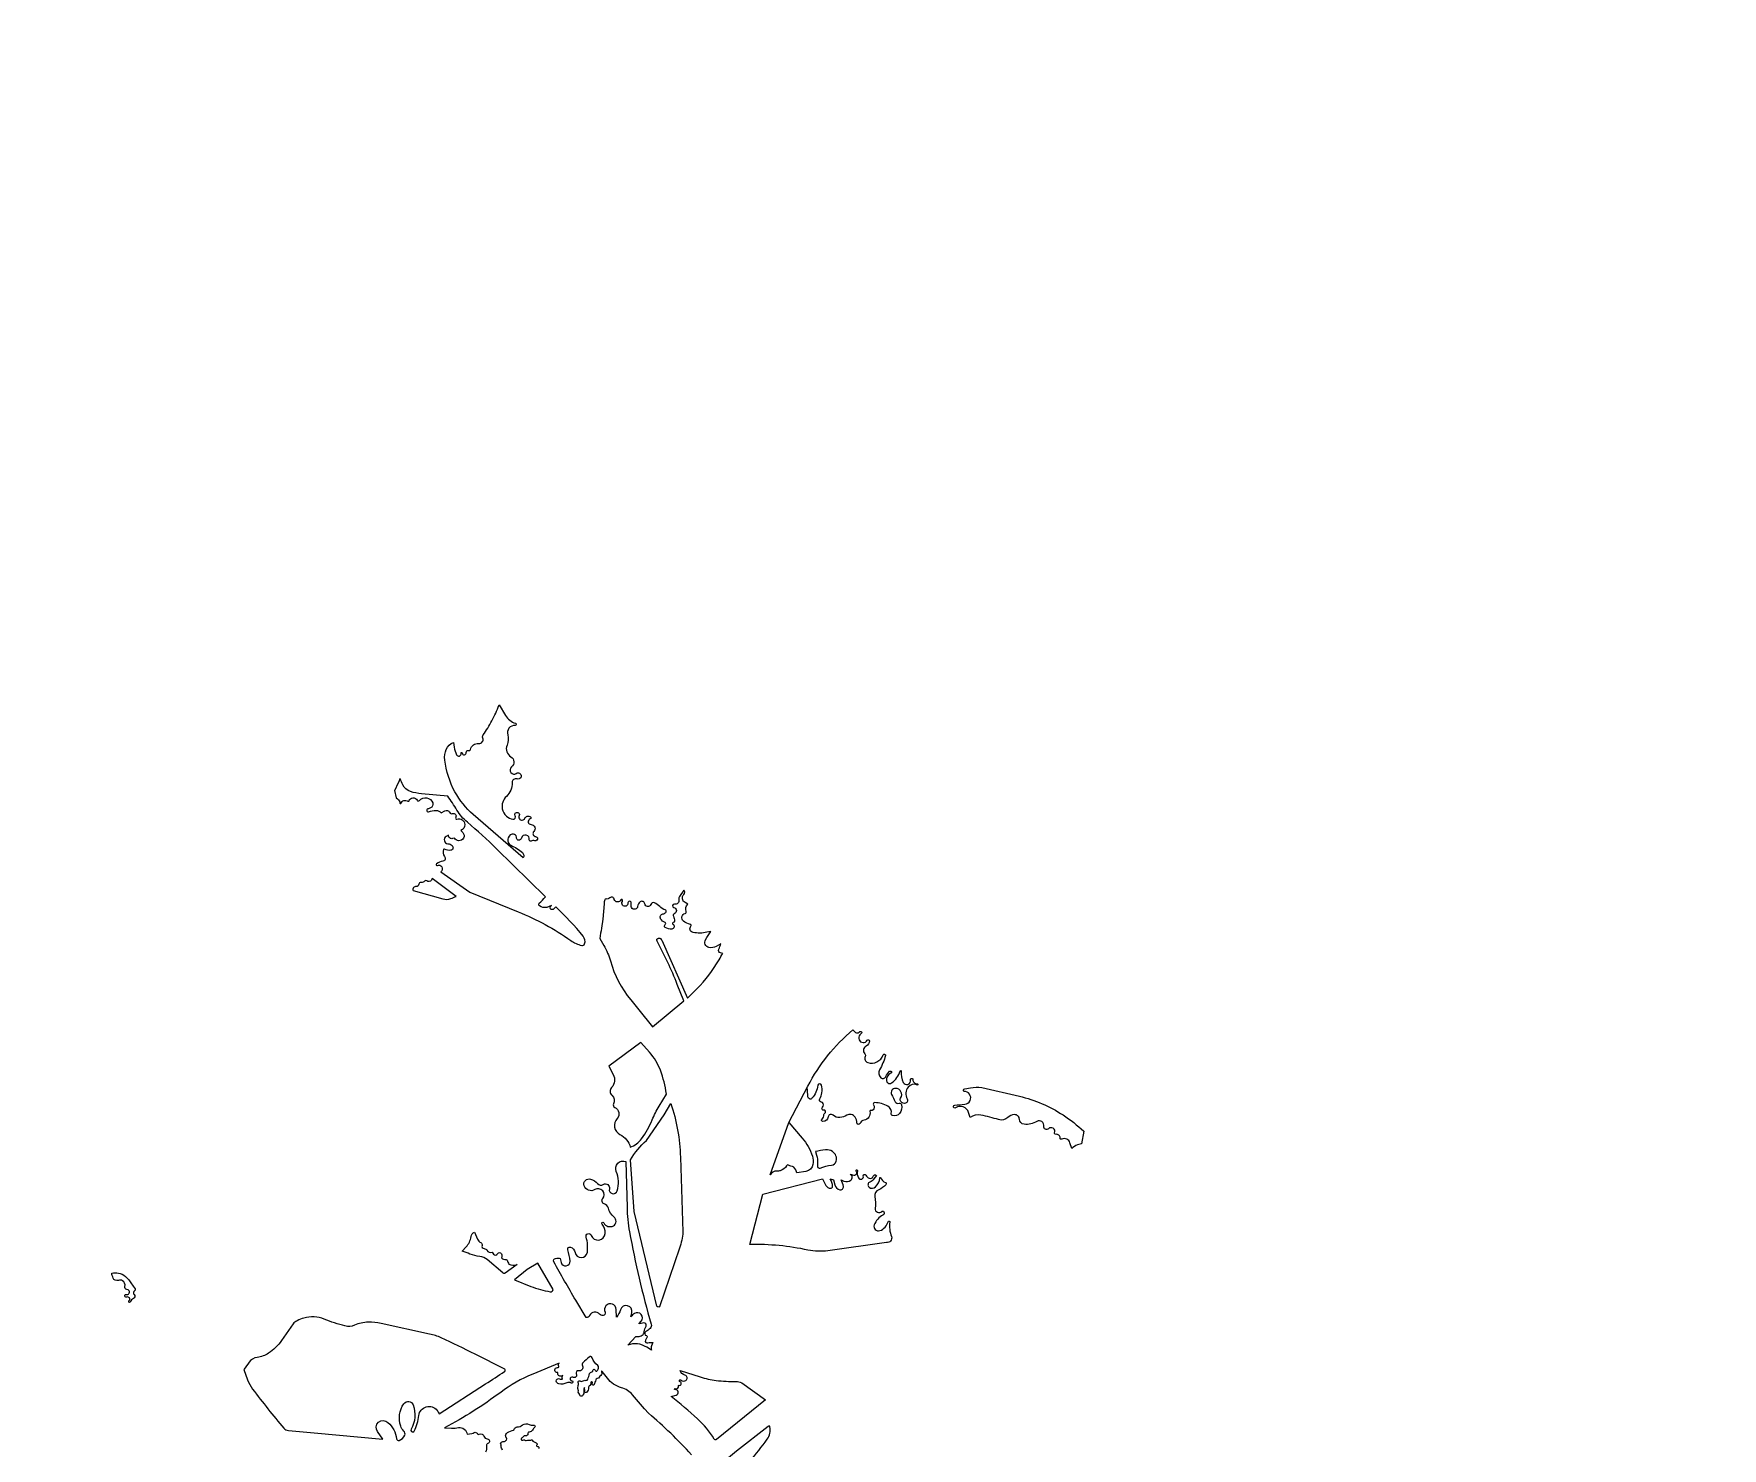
# Model space of a CAD drawing. Header units: millimetres. Extents: x 55520 to 96084, y -58491 to -49645.
# Drawn here: x 58653.93 to 58662.7, y -57680.43 to -57673.08 of the extents above; entities that cross this region are included whole.
import ezdxf

# ---------------------------------------------------------------- set-up
doc = ezdxf.new("R2010")
doc.units = ezdxf.units.MM
doc.layers.add('Alvenaria Vista', color=40, linetype='Continuous')
doc.layers.add('Árvores Existentes', color=114, linetype='Continuous')

# ---------------------------------------------------------------- blocks, each defined once
blk = doc.blocks.new('tree top 2_cad-block.com')
at = {"color": 0}
for points in [[(-1844.7, 1068.6), (-1846.6, 1083.7, -0.088815), (-1845.1, 1112.9), (-1816, 1209.1, -0.089515), (-1759.9, 1318.9, -0.039705), (-1714.5, 1369.7), (-1682.1, 1361.9), (-1679.7, 1351.4, 0.13608), (-1671.1, 1335.5), (-1686.6, 1332.1, 0.465732), (-1697.4, 1311.4, -0.562832), (-1700.4, 1307.4, 0.466834), (-1710.9, 1296.9, -0.581707), (-1715.2, 1293.9, 0.814547), (-1726.8, 1278.8, -0.734054), (-1733.7, 1267.5, 0.643271), (-1747.6, 1250.1, -0.162329), (-1742.6, 1216.2, -0.376612), (-1756.4, 1205.2, 0.419718), (-1769.2, 1193.3, 0.180092), (-1763, 1175.3, -0.267847), (-1759.1, 1151.1, 0.023532), (-1773.7, 1106.1, 0.207887), (-1769.6, 1077.6), (-1783, 1074.5, 0.500594), (-1797.3, 1041.9, -1.268623), (-1804.1, 1039.9, -0.01016), (-1804.7, 1066.1, 0.588961), (-1830.2, 1080.2, 0.252097), (-1838.1, 1066.4, -0.601837), (-1844.7, 1068.6, -0.718485)], [(-1788.1, 607), (-1745.7, 638.8, -0.097874), (-1697, 662.2, -0.128018), (-1675.4, 662.2, -0.307379), (-1658.4, 642.6), (-1656, 619.2), (-1664.6, 616.6, 0.29532), (-1674.8, 604.5, -0.182122), (-1677.1, 600.1, 0.494884), (-1676.6, 593.5, -0.195453), (-1664.9, 576.4, -0.080316), (-1664.4, 567.7, 0.278246), (-1655.7, 549.2), (-1788.1, 607), (-1879.5, 662.8, -0.097112), (-2017, 789.1), (-2010.3, 795.8, 0.411321), (-2010.3, 804.7, -0.500255), (-2009.1, 813.1), (-2002.9, 806.6, 1.12276), (-1987.8, 824.8, -0.743806), (-1986.2, 830, -0.311104), (-1972.7, 820.8, 0.514912), (-1952.8, 815.7, -0.313791), (-1945.6, 816.4, 0.452196), (-1930, 821.8, 0.410143), (-1947.1, 863.2, -0.969955), (-1944.8, 869.2, -0.06329), (-1909.2, 851.2, 0.355806), (-1888.3, 853.1, 0.510828), (-1890.3, 866.2, -0.10836), (-1903.4, 877.1, -1.177188), (-1898.1, 880, 0.331389), (-1879.4, 867.3, 0.582831), (-1872.8, 880.4, 0.154049), (-1902.3, 904.3, -0.894376), (-1901.5, 907.5, 0.129766), (-1872.3, 910.6, 0.905698), (-1877.5, 929.6, -1.12434), (-1877.8, 936, 0.426186), (-1866.3, 946.5, -1.282861), (-1863.2, 945.6, 0.354552), (-1859.4, 922.6, 0.296096), (-1828.6, 917.8, -0.551146), (-1817.5, 910.5, -0.351024), (-1826.7, 899.6, -0.220974), (-1832, 900.9, 0.600466), (-1858.1, 889.5, 0.550223), (-1843.1, 878.3, 0.015247), (-1823.7, 886.3, 0.362883), (-1819, 896.1, -0.451983), (-1814.7, 902.4, -0.214635), (-1792.4, 895.4, -0.312913), (-1787.9, 877, -0.381887), (-1793.6, 874.1, 0.31798), (-1813, 866.8, 0.132113), (-1824.8, 832.7, 0.618764), (-1819.4, 829.5, -0.358863), (-1806.3, 828, -0.304605), (-1805.2, 822.1, 0.602998), (-1802.6, 818.9, -0.442928), (-1781.3, 802.7, 0.261574), (-1773.5, 791.3, -0.805522), (-1775.5, 783.4, 0.140799), (-1790.2, 779.7, 0.181761), (-1797.9, 770.2, 0.207017), (-1796.9, 758.3, -0.118459), (-1792.1, 740.1, -0.217255), (-1799.6, 722.8, 0.627814), (-1795.7, 709.9, -0.409067), (-1785, 695.3, -0.679232), (-1791.5, 693.7, 0.253709), (-1802.7, 699.4, -0.330594), (-1806.2, 701.7, 0.928044), (-1814.3, 699.6, -0.631056), (-1820, 695.6, -0.030977), (-1824.6, 698.5, 0.530217), (-1835.5, 694.5, -0.532649), (-1844.6, 691.3, 0.097941), (-1859.2, 698.1, 0.126351), (-1879.8, 698, 0.790745), (-1879.6, 688.8, -0.1464), (-1847, 671.2, -0.680205), (-1851.5, 660.9, 0.032221), (-1875.2, 660.2)], [(-1460.4, 838.9), (-1449.1, 686, -0.0881), (-1454.3, 634.3, 0.056659), (-1479, 485), (-1607, 526.9), (-1636.7, 684.7), (-1618.8, 692.3, 0.273075), (-1610.4, 703.6, 0.426351), (-1614.9, 709, 0.15454), (-1635.4, 703.9), (-1631.6, 712.6), (-1618.6, 715.3, 0.269492), (-1605.2, 727.1, 0.535549), (-1612.9, 737.1, 0.093626), (-1630.6, 732.3), (-1627, 739.5, 0.268284), (-1628.1, 757.8, 0.564666), (-1643.5, 757.1), (-1640.8, 766.6, 0.727287), (-1650.2, 773, -1.678519), (-1650.8, 776.6, 0.206904), (-1632.3, 778, 0.858342), (-1636.7, 790.7, -0.921586), (-1638.5, 797.5, 0.182595), (-1629.6, 805.1, 0.479196), (-1634.2, 816.4, -0.635433), (-1635.5, 824.9), (-1627, 817.8, -0.147741), (-1619.7, 806.7, 0.575549), (-1606.8, 803.5, 0.382474), (-1606.2, 820.6, 0.187742), (-1628.9, 833.1, -0.788716), (-1629.1, 835.3, 0.191523), (-1615.7, 847, -0.517478), (-1609.9, 847.8, -0.111343), (-1598.4, 828.4, 0.350335), (-1581.2, 817, -0.066885), (-1550.6, 815.7, 0.715872), (-1541.4, 832.3, -0.5056), (-1540.2, 838, -0.421765), (-1531.9, 834.8, 0.187476), (-1507.9, 810.5, 0.631554), (-1492.1, 824, 0.251116), (-1513.9, 847.1, -0.944719), (-1512.7, 851.4, 0.126923), (-1474.6, 853, -0.597767), (-1460.4, 838.9, 0.843911)], [(-1708.2, 670.7), (-1698.6, 673.1, -0.09447), (-1677.3, 674.4, 0.045101), (-1669, 674, 0.489783), (-1664.7, 680.1, -0.058446), (-1670.3, 710.1, 0.292266), (-1679.6, 722.8, 0.33801), (-1705.5, 715.1, 0.166405), (-1711.1, 697.4, 0.041311), (-1708.2, 670.7, 0.824584)], [(-918.2, 375.3), (-904.4, 378.6, -0.146275), (-875.1, 376.8, 0.026103), (-840, 366, 0.751732), (-837.7, 369.9), (-864.8, 397.1, 0.019999), (-971.1, 495.7, 0.213727), (-1002.8, 505, 0.626689), (-1004.3, 500.3), (-945.1, 414.2), (-918.2, 375.3)], [(-2298.3, 149), (-2279.4, 158.5, -0.064163), (-2238.2, 172.8, 0.102926), (-2133.8, 218.5, -0.001225), (-2060.3, 270.3), (-2122.3, 355.9), (-2165.9, 342, 0.031229), (-2281.2, 297, -0.546866), (-2288.9, 301.8, -0.352214), (-2282.8, 309.5), (-2128, 365.9), (-2151.1, 392, 0.062144), (-2221.9, 454.5, -0.004183), (-2238.2, 465.8), (-2239.9, 459.9, -0.475274), (-2249.5, 455.7, 0.014731), (-2263, 462.2), (-2257.3, 449.8, -0.180142), (-2255.8, 430.4, -0.522103), (-2276.7, 423.3, 0.006367), (-2297.1, 437.8), (-2295.6, 428.1, -0.105469), (-2297.7, 391.9, -0.586196), (-2314.4, 387.7, 0.58716), (-2318.9, 386.6, -0.125602), (-2328.9, 368.8, -0.612555), (-2348.3, 374.7, 0.45834), (-2353.5, 377.7, -0.3315), (-2371.6, 383.6), (-2376.3, 376.4, -0.492547), (-2398, 374.8, 0.393664), (-2408.7, 375.8), (-2393.4, 363.4, 0.200012), (-2385.1, 361, -0.506432), (-2373.9, 348.8, 0.949461), (-2365.5, 346.6, -0.738255), (-2349.2, 346.6, 0.441385), (-2343.1, 343.8, -0.121715), (-2330.4, 345.7, -0.336345), (-2326.6, 342.1, 0.65249), (-2322.9, 341.3, -0.70196), (-2310.2, 337.3, -0.177369), (-2315.5, 320.8, -0.539552), (-2323.4, 321.4, 0.608779), (-2327.9, 321.3, -0.172682), (-2338.9, 310.4, -0.508094), (-2350.8, 316.9, 0.14849), (-2354.5, 325, 0.571931), (-2360.9, 323.8, -0.134437), (-2370.6, 310.1, 0.104294), (-2381.2, 296.9, 0.43602), (-2377.6, 287.3, -0.797149), (-2380.2, 271.8, 0.557089), (-2386.3, 260.6, 0.232415), (-2374.8, 252.9, -0.767225), (-2372.9, 237.1, -0.175102), (-2384.1, 236.7, 1.173055), (-2385.4, 228.4, -1.422673), (-2390.3, 214.2, 0.374572), (-2395.1, 214, 0.518418), (-2394.6, 210.4, -0.724129), (-2397.2, 193.7, 0.58457), (-2401.5, 182.1, -0.262825), (-2399.6, 172.3, 0.385163), (-2398, 168.8, 0.112171), (-2387.4, 166.6), (-2347.7, 160.4), (-2324.8, 155.4, -0.01112), (-2298.3, 149, 0.376878)], [(-988.7, -192.1, 0.162568), (-994.8, -194.6, -0.347189), (-999.4, -194.9, 0.441118), (-1001.3, -195.3), (-1002.4, -196.1, -0.64465), (-1003.9, -195.3, 0.82594), (-1005.3, -194.9, -0.54276), (-1008.7, -195.3, -0.188154), (-1011.3, -187.8, 0.234793), (-1014.5, -180.3, 0.335901), (-1020, -180.1, -0.253137), (-1029, -181, -0.178581), (-1034, -176.4, -0.096065), (-1038.7, -160, 0.41196), (-1041, -158.1, -0.298305), (-1044.9, -155.9, -0.116878), (-1046.5, -150.1, 0.138556), (-1050.8, -136.1, -0.287504), (-1051.1, -118.7, 0.166087), (-1048.7, -107.4, -0.7176), (-1042.9, -104.7, 0.028495), (-1036, -111, -0.207485), (-1031.4, -120, 0.428279), (-1026.6, -124.1, -0.518843), (-1022.2, -129, 0.290091), (-1019.3, -137.4, -0.114027), (-1016.5, -141, 0.701026), (-1011.7, -140.6, 0.119517), (-1011.7, -135.6, -0.264825), (-1010.7, -132.4, 0.341533), (-1010.1, -128.9, -0.222728), (-1010.5, -123.1, 0.211137), (-1010.9, -115.5, -0.488289), (-1009.9, -113.4, 0.265496), (-1005.2, -109.2, -0.130111), (-1000.5, -102, -0.45975), (-996.6, -102.5, 0.732096), (-992.7, -101.4, -0.660354), (-986, -98.8, 0.489491)], [(-944.2, 296.5, 0.033385), (-1059.2, 192.6), (-1071.6, 182.8), (-1109.6, 154.3, 0.146967), (-1130, 126.7, -0.161088), (-1157.3, 92, -0.004171), (-1175.8, 79.9, 0.925657), (-1174.6, 77.6, -0.33652), (-1165.7, 75.5, 0.059424), (-1161.1, 71.1, -0.211014), (-1158, 65.5, 0.290587), (-1154.9, 61.6, -0.030414), (-1143.1, 56.5, -1.208926), (-1146.5, 52, 1.555023), (-1148.1, 48.4, -0.269943), (-1140.2, 43.9, 0.25767), (-1136.7, 41.9, -0.206377), (-1124.3, 36, -1.067032), (-1129.6, 31.9), (-1131.2, 31.6, -0.008645), (-1137.1, 30.8), (-1134.1, 29.5, 0.133228), (-1128.4, 28.7, -0.217786), (-1116.1, 24.8, -0.629265), (-1118.3, 17.5, 0.127223), (-1123.2, 15.4, -0.27215), (-1129.5, 14.6), (-1135.4, 13.7, -0.142684), (-1141.3, 14.6, 0.165682), (-1151.4, 15.6, -0.453346), (-1155.3, 18.4, -0.233935), (-1153.9, 21.9, 0.382358), (-1153.5, 26.5, -0.231508), (-1155.4, 36.2, 0.395638), (-1158.2, 41.5, -0.012994), (-1172.1, 46.7, -0.298605), (-1176.1, 52.6, 0.419697), (-1179.5, 55.7, -0.931776), (-1180.2, 61.6, 0.621285), (-1178.6, 67.2, 0.146814), (-1186.7, 71.1, 0.258109), (-1191.7, 69.2, -0.155528), (-1212.8, 56.2, 0.570292), (-1215.2, 48.1, -0.029375), (-1201.8, 31.9, 0.347521), (-1193.8, 29.7, -0.62916), (-1181.3, 18.5, 0.647379), (-1173.9, 12.2, -0.773294), (-1165.7, 2.5, 1.279789), (-1157, -0.8, -1.231738), (-1151, -2.9, 0.227432), (-1152.1, -14.3, -0.151211), (-1150.9, -34.9, -0.350754), (-1158.8, -40.9, -0.550535), (-1164, -32.2, 0.161277), (-1162.9, -24.5), (-1165.1, -24.9, -0.258404), (-1172.1, -22.7), (-1170.7, -27.3, -0.615374), (-1179.6, -35.6, 0.542181), (-1180.8, -36.5, -0.929791), (-1193.1, -38.2, -0.042283), (-1193.8, -33.2, 0.562125), (-1196.3, -31.8, -0.343015), (-1204.7, -30.6), (-1181, -100.5, 0.061725), (-1139.2, -187, -0.038039), (-1056.8, -338.8), (-1055.1, -320.6, 0.046022), (-1055.1, -302.5, -0.421692), (-1036.5, -280.8), (-1037.4, -268.6, 0.121585), (-1039.4, -262.3, -0.471399), (-1037.1, -255.4, 0.404271), (-1034.4, -249.7, -0.428589), (-1028.2, -238, 0.293793), (-1020.9, -229.7, -0.815049), (-1008.9, -229, 0.354558), (-1003.4, -233, -0.136672), (-986.6, -236.8, -0.140702)], [(-1715.6, 178.1), (-1596.5, 172.8, 0.03918), (-1532.9, 174.9, 0.025885), (-1289.3, 215.1, -0.26769), (-1278.9, 211.8, -0.08339), (-1271.2, 199.8, 0.702426), (-1260.7, 200.5, -0.583324), (-1255.3, 201.7, 0.091947), (-1249.1, 197.1, 0.636667), (-1241.5, 203.1, -0.102023), (-1241.9, 215.9), (-1233.7, 212, 0.177507), (-1221.8, 210.9), (-1230.5, 199.7, 0.242683), (-1239.4, 150.6), (-1260.2, 173.2), (-1259.9, 179, 0.150092), (-1262.6, 189.9, 0.220869), (-1271.2, 195.7, -0.109232), (-1285.3, 201.3, 0.635134), (-1294.2, 196, 0.016557), (-1292.4, 182.7), (-1298.8, 189.3, 0.883233), (-1320.2, 173.3, 0.085094), (-1312.4, 163.8), (-1322.7, 166.9, 0.973357), (-1332.4, 137.9, -0.106541), (-1314.2, 126.5), (-1333.7, 127.2, 1.235018), (-1328.5, 97.5, -0.51714), (-1320.5, 92.4, -0.246346), (-1324.9, 83.1, 0.554423), (-1322.5, 56.9, -0.340995), (-1317.9, 47.5), (-1365.1, 23.6, -0.007605), (-1468, -26.4, -0.528192), (-1476.9, -21.1, -0.071723), (-1476, -9.5), (-1465, -7.4, 0.906774), (-1467.1, 15.7, 0.06872), (-1497.2, 11.9, -0.620262), (-1503.6, 19.1, -0.274898), (-1488.6, 30.4, 0.852401), (-1487.2, 62.1, 0.108481), (-1526.8, 61.6, -0.973353), (-1530.3, 75.1, 0.810752), (-1533, 111.6, 0.195441), (-1557.6, 105.3, -1.128724), (-1560.4, 110.1, 0.427576), (-1551.2, 134.1, 0.533613), (-1573.7, 137.4, -0.162671), (-1597.5, 124.2, 0.254329), (-1609.7, 114.2, -0.530919), (-1623.4, 111.4, 0.858905), (-1648.3, 92.5, -0.491423), (-1660.3, 65.3, -0.602763), (-1676.3, 83.3, -0.145022), (-1663.4, 100.4, 0.374464), (-1660.2, 115.2, -0.673088), (-1647.8, 130.3, 0.970228), (-1641.1, 150.1, 0.171449), (-1691.6, 151.1, -0.656795), (-1715.6, 178.1, -1.95652)], [(-2520.6, -35.5), (-2641.6, -157.1, -0.089009), (-2703.9, -200.7, -0.096163), (-2787.9, -221.3, -0.123216), (-2815.3, -215.9, -0.223286), (-2832.2, -195.3), (-2819.8, -194.5, 0.076603), (-2799.5, -190.1, 0.899829), (-2802.8, -178, -1.038091), (-2803.1, -175.2, 0.986811), (-2803.9, -164.4, -0.544454), (-2808.4, -158.2, 0.432806), (-2810.8, -153.2, -0.37258), (-2824.8, -130.5, 0.559072), (-2838.1, -119, -0.250373), (-2846.2, -117.5, 0.027998), (-2881.3, -92.6, 0.032051), (-2921.1, -71), (-2892.6, -56.3, 0.188026), (-2871, -31.8, -0.884622), (-2865.4, -33.1, 0.508499), (-2842.2, -54, -0.167556), (-2815.7, -57.4, 0.371143), (-2784.5, -49.4, -0.522163), (-2758.3, -49.4, 0.955418), (-2740.7, -38.3, -1.610711), (-2726.2, -37.5, 0.523452), (-2717.8, -50.8, -0.212245), (-2683, -68.2, 0.255519), (-2651.3, -80.8, 0.165677), (-2631.8, -71.5, 0.141011), (-2622.6, -55.3, 0.642708), (-2631.3, -48.6, -0.678161), (-2639.5, -41.5, -0.472306), (-2631, -38.4, 1.010485), (-2622.9, -24, -0.455818), (-2626, -9.3, -0.619485), (-2620.2, -10.4, 0.82757), (-2605.7, -9.1, -0.659329), (-2586.8, -3.1, 0.639199), (-2573.6, 0.6, -1.121814), (-2562.7, -2.4, 0.198454), (-2562.6, -11.9, -0.621284), (-2566.4, -16.2, 0.965475), (-2572.4, -36.3, -0.354222), (-2567.2, -44.5, -0.415077), (-2572.9, -49, 0.654997), (-2582.2, -64.9, 0.243418), (-2567.1, -72.4, 0.278337), (-2555.3, -65, -0.08015), (-2534.4, -36.4, -0.372967), (-2520.6, -35.5, -0.781338)], [(-1396.3, -32.8), (-1467.1, -67.9), (-1452.7, -96.8), (-1428.6, -131.7), (-1408.6, -90, 0.05474), (-1391.4, -41.2, 0.398208), (-1396.3, -32.8, 1.040274)], [(-1467.9, -121.5), (-1447.3, -154.2, -0.410895), (-1448.8, -160.8), (-1485.6, -198.4, 0.153247), (-1495.3, -217.6, -0.066662), (-1503, -242.4, 0.002474), (-1511.8, -261.8), (-1522.3, -250.9, 0.14932), (-1547.9, -236.6, -0.273157), (-1558.8, -226.6), (-1540.2, -220.4, 0.191769), (-1530.8, -212.5, -0.388623), (-1523, -209.7, 0.51548), (-1514.8, -204.7, -0.27493), (-1510, -197.8, 0.385071), (-1504.2, -184.3), (-1499, -181.5, 0.602624), (-1499.2, -170.4, -0.67029), (-1498.4, -161, -0.160548), (-1487.4, -161.1, 0.224512), (-1482.5, -149.9, -0.338029), (-1480.4, -147, 0.003162), (-1470.1, -143.7, 0.21648), (-1467.9, -121.5, -1.494868)], [(-2455, -326.5), (-2428.3, -250.3, 0.154649), (-2427.7, -230.1, 0.020316), (-2432.5, -215.3), (-2482.9, -274.4), (-2479.1, -277, -0.448907), (-2477.6, -289.1, 0.39416), (-2477.4, -294.7, -0.2667), (-2474.9, -304, 0.46305), (-2470.5, -310.4, -0.433449), (-2465.2, -317.3, 0.543615), (-2455, -326.5, -0.307416)]]:
    blk.add_lwpolyline(points, format="xyb", dxfattribs=at)
for points in [[(-1073.9, 498.1), (-979.5, 364.1, -0.454471), (-980.9, 358.3, 0.072594), (-1036.3, 318.5, 0.014075), (-1098.9, 254.5), (-1101.5, 267.3, 0.917677), (-1115.7, 265.7, -1.284344), (-1118.5, 266.3, 0.629869), (-1125.3, 275.2, -0.598597), (-1126.3, 276.3, 0.998578), (-1135.1, 279.8, -1.250346), (-1139.4, 282.8, 0.361746), (-1137.8, 295.3, 0.629342), (-1151.3, 293.7, -0.255458), (-1164.1, 282), (-1144.2, 333, 0.045487), (-1132.5, 373.4, 0.033158), (-1126.1, 424.7, -0.104919), (-1122.1, 439.4)], [(-1719.4, 190.4, -0.095528), (-1766.3, 235.1), (-1830.1, 285), (-1858.3, 304.4, -0.07276), (-1717.5, 320.1), (-1523, 313.5, -0.05783), (-1482, 301.8), (-1333, 239.8, -0.294671), (-1335.1, 232.9), (-1584.5, 190.8)], [(-1883.5, 294.9, 0.051468), (-1946.2, 283.1, 0.092174), (-1994.8, 258.2), (-2021.6, 237.5), (-1965.7, 150), (-1943.7, 160.3, -0.325433), (-1909.9, 153.7, 0.424488), (-1889.8, 153.3, -0.348686), (-1867, 155.9, 0.439773), (-1857.7, 158.5, -0.519056), (-1828.6, 162.6, 0.500268), (-1787.1, 167.3, -0.2207), (-1751.7, 191.8, 0.147665), (-1771.9, 222.6, 0.058586), (-1819, 253.4, -0.037024), (-1853.2, 273.7)], [(-2415.4, 15.4), (-2548.9, -102.9, 0.020388), (-2622.6, -173.8, -0.085414), (-2656.2, -198.6, 0.02694), (-2694, -220.2), (-2704.4, -287.6, -0.058051), (-2712.3, -316.1, -0.207576), (-2730.8, -334.3, -0.016607), (-2746.9, -339.9, 0.728527), (-2747, -341, -0.051478), (-2742.3, -343.1, 0.011744), (-2717.3, -356.9), (-2698.3, -353.7), (-2695.4, -350.4, -0.215889), (-2683.9, -345.2, 0.796231), (-2683.3, -342.8, -0.476387), (-2687.7, -324, 0.497949), (-2688.5, -321.1, -0.670157), (-2688.6, -300.1, 0.532237), (-2687.5, -294.3, -0.563914), (-2678.9, -260.2, -0.39594), (-2666.1, -266.5, -0.052336), (-2664.2, -273.9, 1.039323), (-2656.5, -272.4, -0.058203), (-2658.7, -252.9, -0.265119), (-2651.6, -240.4), (-2651.6, -240.4), (-2656.3, -230.2, -0.429999), (-2651.5, -218, 0.375261), (-2647.8, -210.5, -0.697428), (-2637.1, -203.2, 0.697865), (-2632.7, -200.2, -0.496582), (-2617.1, -180.6, -0.326934), (-2602.4, -191.9), (-2597.1, -187.5, -0.70599), (-2576.4, -199.6, -0.214087), (-2583.9, -210.2), (-2582.9, -214.7, -0.532536), (-2592.4, -224.8), (-2589.5, -230.9, 0.740183), (-2570.3, -228, -0.150564), (-2565.3, -217.5, -0.644891), (-2552.8, -221.6, -0.180807), (-2556.9, -237.5, 0.44511), (-2556.3, -240.1, 0.296174), (-2537.7, -238.8, -0.576846), (-2526, -243.7, 0.10205), (-2520.1, -261, 0.940224), (-2515.7, -258.8, -0.399664), (-2511.8, -248, -0.376851), (-2499, -251.4), (-2440.9, -179.7), (-2381.7, -57.7, -0.057512), (-2298.1, 73.7, 0.092346), (-2283.2, 101, 0.391932), (-2286.9, 108.9, 0.256122), (-2306.8, 106.6, 0.035964), (-2387.9, 40.4), (-2382.9, 35.3, -0.491753), (-2384, 26.7, -0.275173), (-2389.4, 26.8), (-2392.4, 29.9), (-2392.4, 29.9), (-2388.1, 17.6, -0.220323), (-2393.3, -1.8, -0.372001), (-2400.2, -1.8, 0.047642)], [(-1093.9, -350.3), (-1163.7, -224.6, 0.002492), (-1192.5, -173.3, 0.441635), (-1198.7, -171.9), (-1242.5, -246.5, 0.005645), (-1291, -331.5, 0.074729), (-1302.1, -361.1), (-1338.3, -484.9, 0.05815), (-1344, -518, 0.099193), (-1338.7, -554.1, -0.167935), (-1338.4, -578.9, -0.03186), (-1359.8, -631.5, 0.166934), (-1366.1, -684, 0.04797), (-1360.2, -702.3, 0.100733), (-1352.8, -713.1), (-1311.5, -746.1, -0.095954), (-1281.2, -781.7, -0.114018), (-1272.3, -812, 0.208457), (-1261, -834, 0.003725), (-1243, -848.7), (-1215.9, -840.8, 0.074099), (-1191, -829.4, 0.013479), (-1083.9, -755.1, 0.207838), (-1077.4, -743.9), (-1066.7, -677.1), (-1038.1, -500.6), (-1059, -513.2, -0.895618), (-1081, -484.3, -0.177069), (-1036.9, -465, 0.478149), (-1032.4, -458.5, 0.204651), (-1044.8, -443.1, 0.318493), (-1055.7, -444.5, -0.124055), (-1069.4, -452, -0.232435), (-1126.5, -440.1, -0.617885), (-1121.7, -415.8, -0.211598), (-1059.3, -425.3, 0.321544), (-1053.4, -425, 0.52669), (-1053.9, -417.9, 0.084531), (-1093.4, -403.2, -0.665964), (-1103.5, -354.9, -0.075655)], [(-1516, -1174.2, 0.039358), (-1516.1, -1173.8, -0.105975), (-1515.2, -1156.9, -0.125935), (-1505.3, -1139.5, -0.079722), (-1485.2, -1124.4, 0.021322), (-1471.5, -1116.4, -0.443019), (-1466.7, -1117.7, 0.477632), (-1456.4, -1119.8, -0.502147), (-1446.6, -1122.3, 0.176103), (-1438.5, -1131.1, -1.27185), (-1441.4, -1134.4, 0.877327), (-1451.4, -1139.7, -1.374381), (-1458.1, -1140, 1.099344), (-1471, -1137.7, -0.502682), (-1479, -1142.7, 0.363692), (-1494.7, -1148, 0.209574), (-1496.1, -1158.3, -0.403073), (-1503.2, -1171.5, -0.051407)]]:
    blk.add_lwpolyline(points, format="xyb", close=True, dxfattribs=at)

msp = doc.modelspace()

# ---------------------------------------------------------------- linework, layer by layer
at = {"layer": 'Alvenaria Vista'}
msp.add_open_spline([(58626.903, -57842.6395), (58608.5427, -57780.1465), (58590.1824, -57717.6535), (58571.8222, -57655.1605), (58570.2085, -57644.9942), (58568.5948, -57634.8278), (58566.9811, -57624.6614), (58568.3818, -57612.1455), (58569.7826, -57599.6297), (58571.1834, -57587.1138), (58578.2915, -57578.721), (58585.3996, -57570.3282), (58592.5077, -57561.9354), (58649.3953, -57558.3429), (58706.2829, -57554.7505), (58763.1705, -57551.158), (58782.4337, -57549.3365), (58801.6969, -57547.5151), (58820.9602, -57545.6936)], degree=3, knots=[20.322416, 20.322416, 20.322416, 20.322416, 21.305376, 21.305376, 21.305376, 22.305376, 22.305376, 22.305376, 23.305376, 23.305376, 23.305376, 24.305376, 24.305376, 24.305376, 25.305376, 25.305376, 25.305376, 25.593369, 25.593369, 25.593369, 25.593369], dxfattribs=at)

# ---------------------------------------------------------------- block references
at = {"layer": 'Árvores Existentes', "xscale": 0.002, "yscale": 0.002, "zscale": 0.002, "rotation": 273.8554613186972}
msp.add_blockref('tree top 2_cad-block.com', (58656.8796, -57682.3855), dxfattribs=at)

doc.saveas('drawing.dxf')
